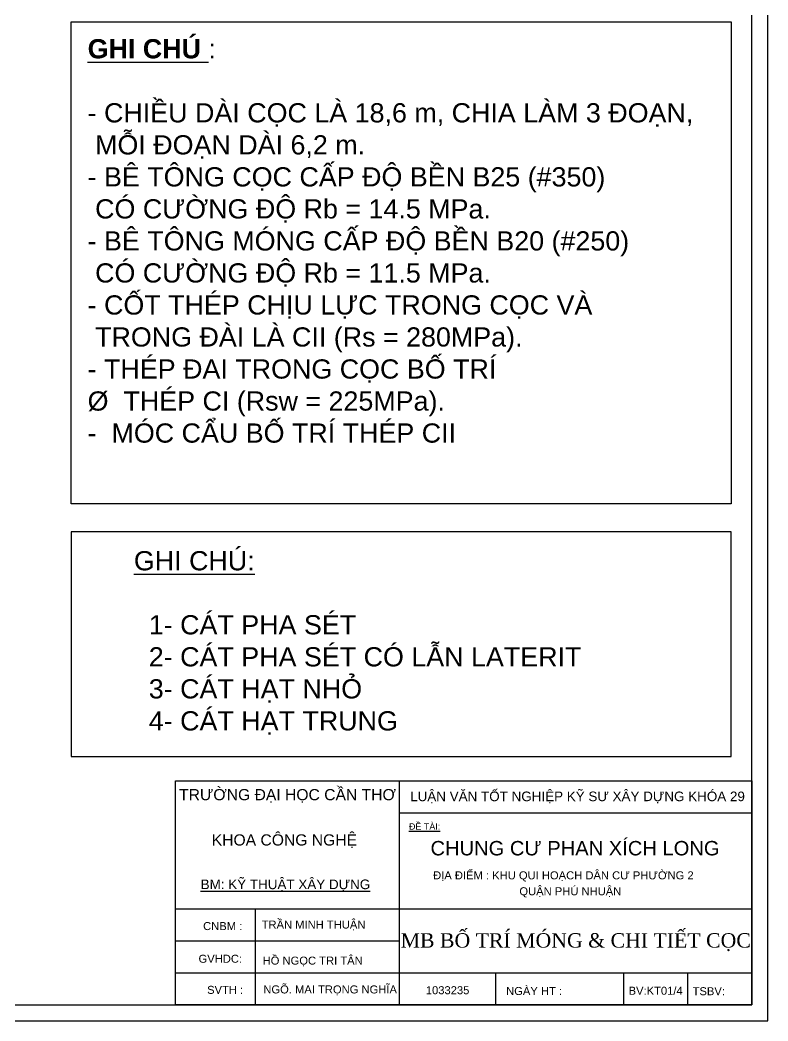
# Model space of a CAD drawing. Extents: x -28764 to 452005, y -12382 to 263221.
# Drawn here: x 268498 to 291847, y -1658 to 29606 of the extents above; entities that cross this region are included whole.
import ezdxf

# ---------------------------------------------------------------- set-up
doc = ezdxf.new("R2010")
doc.units = 0
doc.header["$MEASUREMENT"] = 0
for name, color, linetype in [('TEXT', 7, 'CONTINUOUS'), ('THEP', 6, 'CONTINUOUS'), ('TUONG', 7, 'CONTINUOUS')]:
    doc.layers.add(name, color=color, linetype=linetype)
doc.styles.add('VNI-HELVE', font='')
doc.styles.add('VNI-TIMES', font='')
doc.styles.get('VNI-HELVE').set_extended_font_data('VNI-Helve')
doc.styles.get('VNI-TIMES').set_extended_font_data('VNI-Times')

msp = doc.modelspace()

# ---------------------------------------------------------------- linework, layer by layer
at = {"layer": 'THEP', "ltscale": 10}
for p, q in [((280346.7, -1158.2), (280346.7, 5841.8)), ((280346.7, 4841.8), (291346.7, 4841.8)), ((273346.7, 1841.8), (291346.7, 1841.8)), ((275846.7, -1158.2), (275846.7, 1841.8)), ((273346.7, 841.8), (280346.7, 841.8)), ((273346.7, -158.2), (291346.7, -158.2)), ((283346.7, -1158.2), (283346.7, -158.2)), ((287346.7, -1158.2), (287346.7, -158.2)), ((289346.7, -1158.2), (289346.7, -158.2))]:
    msp.add_line(p, q, dxfattribs=at)
for points in [[(208246.7, 57241.8), (208246.7, -1158.2), (291346.7, -1158.2), (291346.7, 57241.8)], [(291346.7, -1158.2), (273346.7, -1158.2), (273346.7, 5841.8), (291346.7, 5841.8)]]:
    msp.add_lwpolyline(points, close=True, dxfattribs=at)
at = {"layer": 'TUONG'}
for points in [[(207746.7, 57741.8), (207746.7, -1658.2), (291846.7, -1658.2), (291846.7, 57741.8)], [(270091.5, 29549.6), (290693, 29549.6), (290693, 14489.9), (270091.5, 14489.9)], [(270091.5, 6607.3), (290693, 6607.3), (290693, 13624.6), (270091.5, 13624.6)]]:
    msp.add_lwpolyline(points, close=True, dxfattribs=at)

# ---------------------------------------------------------------- texts
at = {"layer": 'TEXT', "color": 7, "linetype": 'Continuous', "ltscale": 50, "char_height": 600, "attachment_point": 1}
for s, insert, width in [('{\\fVNI-Helve|b1|i0|c0|p2;\\LGHI CHUÙ\\fVNI-Helve|b0|i0|c0|p2;\\l :\\P\\P- CHIEÀU DAØI COÏC LAØ 18,6 m, CHIA LAØM 3 ÑOAÏN,\\P MOÃI ÑOAÏN DAØI 6,2 m.\\P- BEÂ TOÂNG COÏC CAÁP ÑOÄ BEÀN B25 (#350) \\P COÙ CÖÔØNG ÑOÄ Rb = 14.5 MPa.\\P- BEÂ TOÂNG MOÙNG CAÁP ÑOÄ BEÀN B20 (#250)\\P COÙ CÖÔØNG ÑOÄ Rb = 11.5 MPa.\\P- COÁT THEÙP CHÒU LÖÏC TRONG COÏC VAØ\\P TRONG ÑAØI LAØ CII (Rs = 280MPa).\\P- THEÙP ÑAI TRONG COÏC BOÁ TRÍ \\PØ  THEÙP CI (Rsw = 225MPa).\\P-  MOÙC CAÅU BOÁ TRÍ THEÙP CII}', (270608.5, 29008.4), 36548.335), ('{\\fVNI-Helve|b0|i0|c0|p2;\\LGHI CHUÙ:\\P\\P\\l  1- CAÙT PHA SEÙT\\P  2- CAÙT PHA SEÙT COÙ LAÃN LATERIT\\P  3- CAÙT HAÏT NHOÛ\\P  4- CAÙT HAÏT TRUNG}', (272051.9, 13017), 16714.028)]:
    msp.add_mtext(s, dxfattribs=dict(at, insert=insert, width=width))
at = {"layer": 'TEXT', "color": 7, "style": 'VNI-TIMES'}
for s, insert, char_height, width, attachment_point in [('{\\fVNI-Helve|b0|i0|c0|p2;TRÖÔØNG ÑAÏI HOÏC CAÀN THÔ\\H1.333x;}', (276847.4, 5586), 350, 6964.75, 2), ('{\\fVNI-Helve|b0|i0|c0|p2;LUAÄN VAÊN TOÁT NGHIEÄP KYÕ SÖ XAÂY DÖÏNG KHOÙA 29}', (285901.3, 5324.2), 300, 11435.126, 5), ('{\\fVNI-Helve|b0|i0|c0|p2;KHOA COÂNG NGHEÄ}', (276750.5, 4171.5), 350, 6964.75, 2), ('\\fVNI-Helve|b0|i0|c0|p2;CNBM :', (274824.1, 1304.6), 250, 2665.727, 5), ('{\\fVNI-Helve|b0|i0|c0|p2;TRAÀN MINH THUAÄN}', (277660.3, 1325), 250, 4125.478, 5), (' \\fVNI-Helve|b0|i0|c0|p2;   GVHDC:', (274557.3, 283.8), 250, 2665.727, 5), ('\\fVNI-Helve|b0|i0|c0|p2;SVTH :', (274900.8, -687.3), 250, 2665.727, 5)]:
    msp.add_mtext(s, dxfattribs=dict(at, insert=insert, char_height=char_height, width=width, attachment_point=attachment_point))
at = {"layer": 'TEXT', "attachment_point": 1}
for s, insert, char_height, width, style in [('\\fVNI-Helve|b0|i0|c0|p2;\\LÑEÀ TAØI:', (280639.4, 4515.5), 200, 1257.188, 'VNI-TIMES'), ('{\\fVNI-Helve|b0|i0|c0|p2;CHUNG CÖ PHAN XÍCH LONG}', (281311.7, 3963.7), 450, 10463.729, 'VNI-TIMES'), ('{\\fVNI-Helve|b0|i0|c0|p2;\\LBM: KYÕ THUAÄT XAÂY DÖÏNG}', (274136.9, 2759.8), 300, 5740, 'VNI-TIMES'), ('ÑÒA ÑIEÅM : KHU QUI HOAÏCH DAÂN CÖ PHÖÔØNG 2', (281393.6, 3015.7), 250, 9820.32, 'VNI-HELVE'), ('QUAÄN PHUÙ NHUAÄN', (284086.2, 2518.3), 250, 4751.768, 'VNI-HELVE'), ('MB BOÁ TRÍ MOÙNG & CHI TIEÁT COÏC', (280380.2, 1084), 450, 11332, 'VNI-TIMES'), ('{\\fVNI-Helve|b0|i0|c0|p2;HOÀ NGOÏC TRI TAÂN}', (276071.3, 352.4), 250, 4322.578, 'VNI-TIMES'), ('\\pt3750;{\\fVNI-Helve|b0|i0|c0|p2;NGÕ. MAI TROÏNG NGHÓA}', (276093.1, -547.7), 250, 5420.588, 'VNI-TIMES'), ('1033235', (281165.7, -572.5), 250, 2670.423, 'VNI-HELVE'), ('NGAØY HT :', (283672.1, -596.3), 250, 3504.93, 'VNI-HELVE'), ('BV:KT01/4', (287496.1, -588.8), 250, 1757.472, 'VNI-HELVE'), ('TSBV:', (289493.9, -603.8), 250, 1757.472, 'VNI-HELVE')]:
    msp.add_mtext(s, dxfattribs=dict(at, insert=insert, char_height=char_height, width=width, style=style))

doc.saveas('drawing.dxf')
